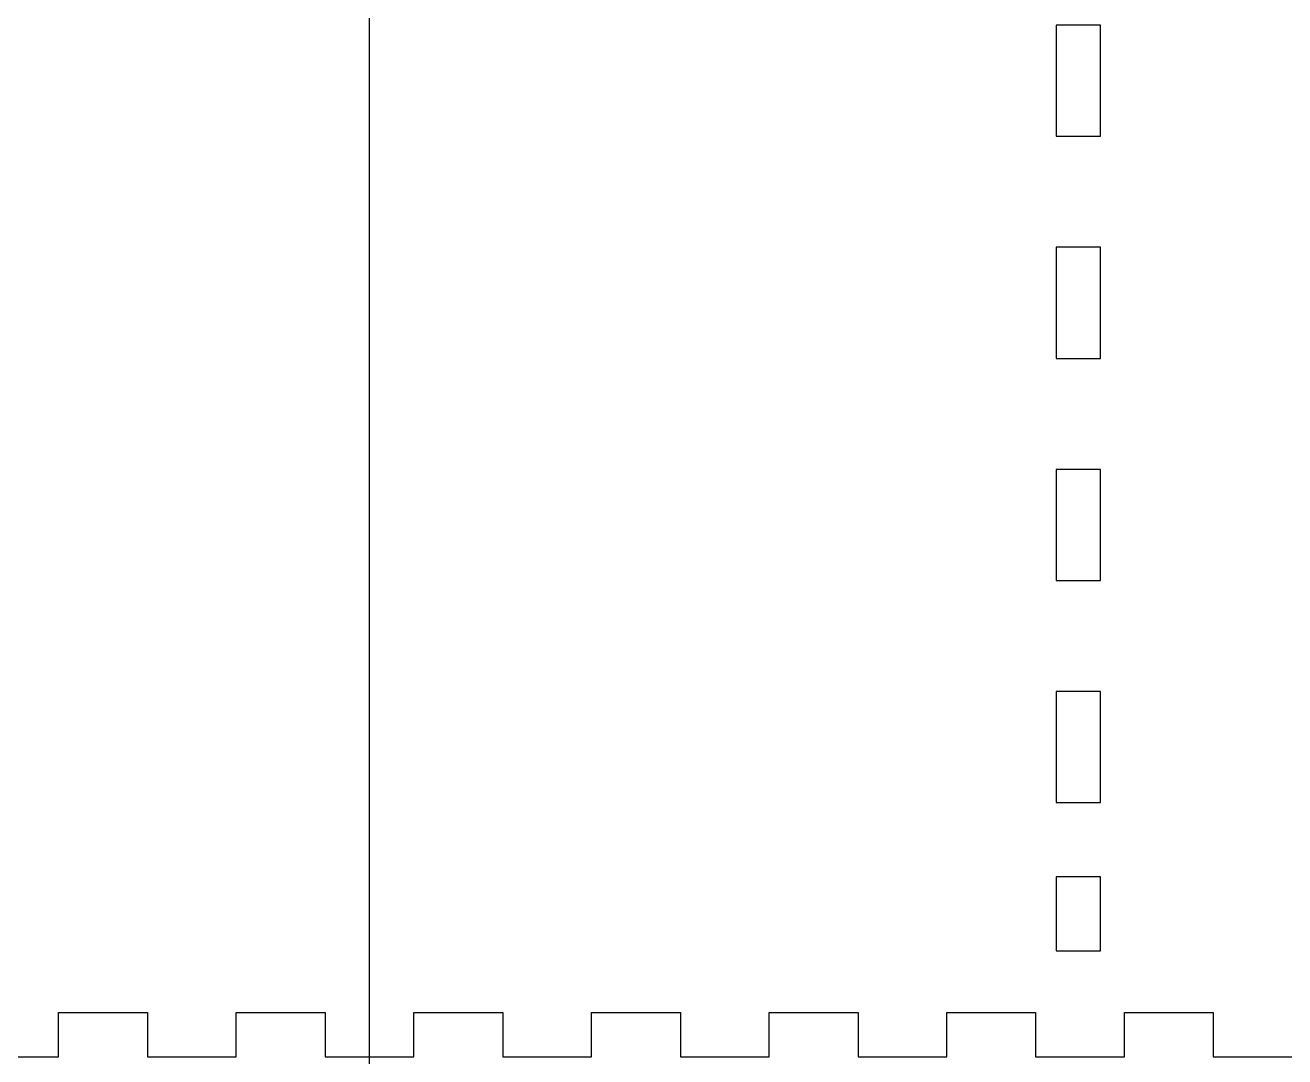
# Model space of a CAD drawing. Header units: millimetres. Extents: x -118 to 1034, y -2217 to 612.
# Drawn here: x 599 to 769.2, y 291.4 to 430.7 of the extents above; entities that cross this region are included whole.
import ezdxf

# ---------------------------------------------------------------- set-up
doc = ezdxf.new("R2010")
doc.units = ezdxf.units.MM
doc.layers.add('Holes', color=1, linetype='Continuous', plot=False)

# ---------------------------------------------------------------- blocks, each defined once
blk = doc.blocks.new('Bottom Panel')
for p, q in [((168, -184.32), (168, -178.32)), ((168, -178.32), (180, -178.32)), ((180, -178.32), (180, -184.32)), ((192, -184.32), (192, -178.32)), ((192, -178.32), (204, -178.32)), ((204, -178.32), (204, -184.32)), ((216, -184.32), (216, -178.32)), ((216, -178.32), (228, -178.32)), ((228, -178.32), (228, -184.32)), ((240, -184.32), (240, -178.32)), ((240, -178.32), (252, -178.32)), ((252, -178.32), (252, -184.32)), ((264, -184.32), (264, -178.32)), ((264, -178.32), (276, -178.32)), ((276, -178.32), (276, -184.32)), ((288, -184.32), (288, -178.32)), ((288, -178.32), (300, -178.32)), ((300, -178.32), (300, -184.32)), ((312, -184.32), (312, -178.32)), ((312, -178.32), (324, -178.32)), ((324, -178.32), (324, -184.32)), ((156, -184.32), (168, -184.32)), ((180, -184.32), (192, -184.32)), ((204, -184.32), (216, -184.32)), ((228, -184.32), (240, -184.32)), ((252, -184.32), (264, -184.32)), ((276, -184.32), (288, -184.32)), ((300, -184.32), (312, -184.32)), ((324, -184.32), (336, -184.32))]:
    blk.add_line(p, q)
at = {"layer": 'Holes'}
for points in [[(302.77, -45), (302.77, -60), (308.77, -60), (308.77, -45)], [(302.77, -75), (302.77, -90), (308.77, -90), (308.77, -75)], [(302.77, -105), (302.77, -120), (308.77, -120), (308.77, -105)], [(302.77, -135), (302.77, -150), (308.77, -150), (308.77, -135)], [(302.77, -160), (302.77, -170), (308.77, -170), (308.77, -160)]]:
    blk.add_lwpolyline(points, close=True, dxfattribs=at)

msp = doc.modelspace()

# ---------------------------------------------------------------- linework, layer by layer
msp.add_xline((645.5074, -1622.6069), (0, 1))

# ---------------------------------------------------------------- block references
msp.add_blockref('Bottom Panel', (435.5074, 475.739))

doc.saveas('drawing.dxf')
